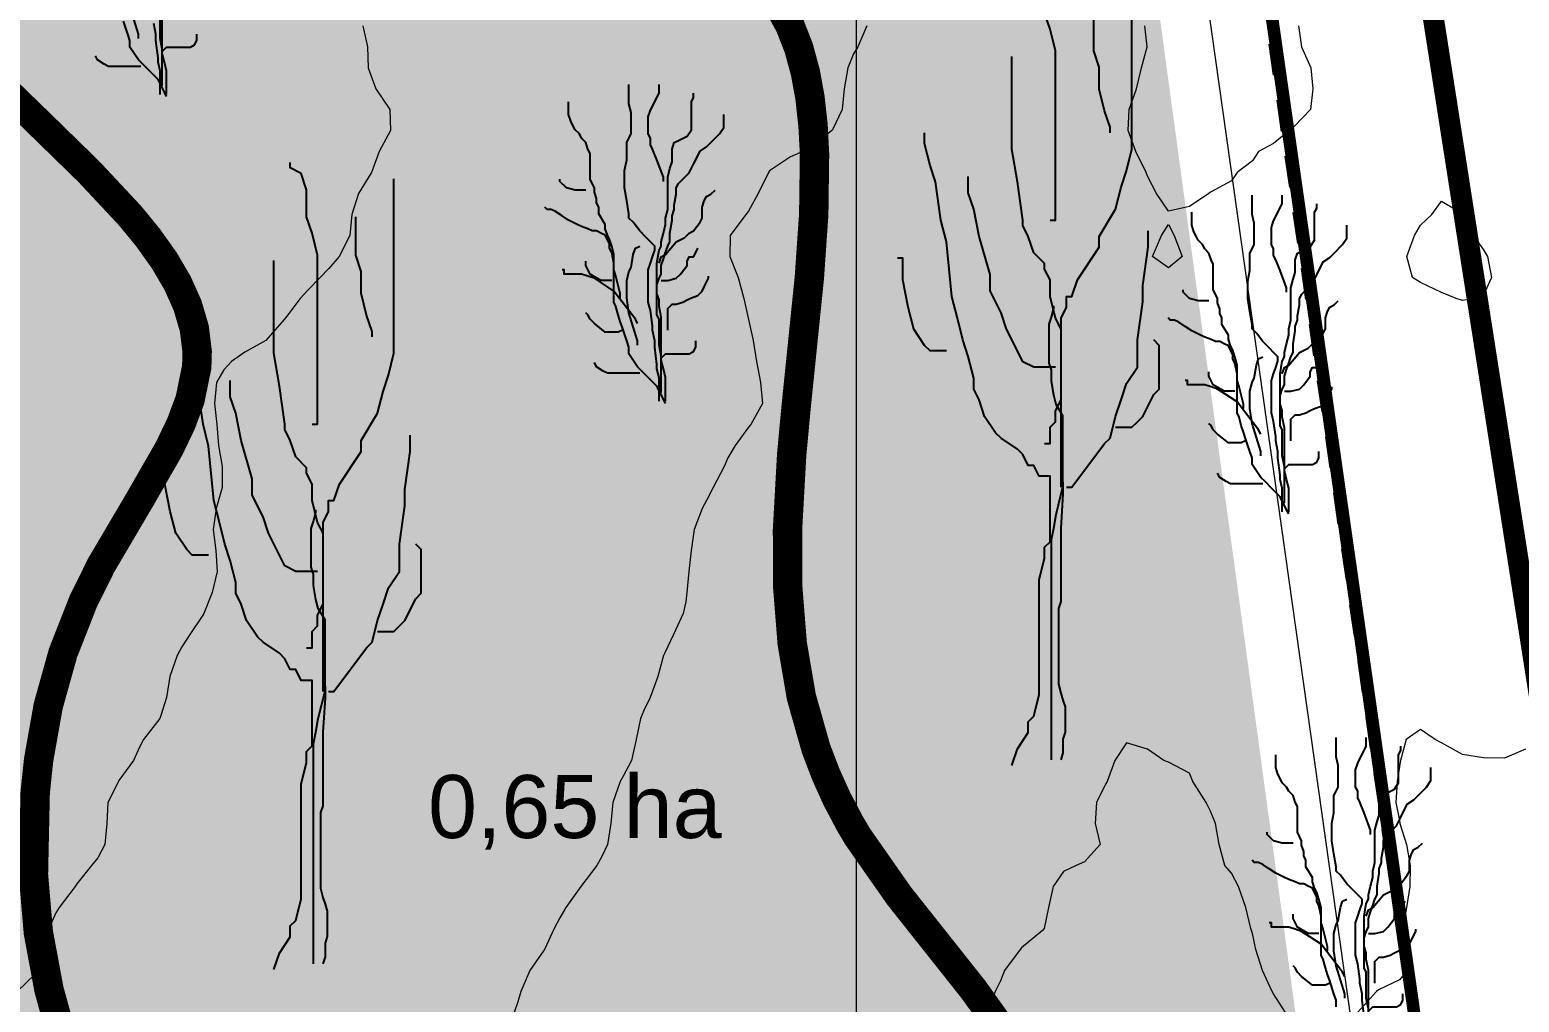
# Model space of a CAD drawing. Header units: centimetres. Extents: x 0 to 642158, y -847 to 649707.
# Drawn here: x 617047.13 to 617082.6, y 621289.99 to 621313.15 of the extents above; entities that cross this region are included whole.
import ezdxf

# ---------------------------------------------------------------- set-up
doc = ezdxf.new("R2010")
doc.units = ezdxf.units.CM
doc.header["$MEASUREMENT"] = 0
doc.linetypes.add('ACAD_ISO08W100', pattern=[36, 24, -3, 6, -3])
doc.linetypes.add('JIS_02_0.7', pattern=[1.35, 0.75, -0.6])
for name, color, linetype, lineweight in [('MEV_grille', 254, 'Continuous', 9), ('MEV_legende', 7, 'Continuous', 5), ('MEV_legende 500e', 7, 'Continuous', 9), ('MEV_schema paysager_V', 7, 'Continuous', 20), ('MEV_vegetal_V', 7, 'Continuous', 25), ('WAL_parcellaire agricole', 7, 'JIS_02_0.7', 25), ('WAL_topographie 0.5', 253, 'Continuous', 20)]:
    doc.layers.add(name, color=color, linetype=linetype, lineweight=lineweight)
doc.layers.add('MEV_vegetal_Ha', color=104, linetype='Continuous', lineweight=15, transparency=0.31)
doc.layers.add('MEV_vegetal_Hide', color=7, linetype='Continuous', lineweight=15, plot=False, transparency=0.76)
doc.styles.add('MEV 1', font='Helvetica.ttf')
picture_1 = doc.add_image_def('image2.png', size_in_pixel=(6614, 11023))

# ---------------------------------------------------------------- blocks, each defined once
blk = doc.blocks.new('legende vegetal')
at = {"layer": 'MEV_vegetal_V'}
for points in [[(617050.135, 621311.42), (617050.135, 621311.984), (617050.084, 621312.189), (617050.084, 621312.292), (617050.032, 621312.702), (617050.032, 621312.856), (617049.981, 621313.113)], [(617050.289, 621311.42), (617050.289, 621311.984), (617050.238, 621312.189), (617050.186, 621312.394), (617050.186, 621312.497), (617050.135, 621312.754), (617050.135, 621313.369)], [(617050.289, 621311.368), (617050.238, 621311.471), (617050.084, 621311.779), (617049.981, 621311.881), (617049.878, 621311.984), (617049.724, 621312.138), (617049.621, 621312.241), (617049.416, 621312.548), (617049.416, 621312.702), (617049.365, 621312.856), (617049.262, 621313.164)], [(617050.186, 621311.625), (617050.186, 621313.421)], [(617049.621, 621312.754), (617049.621, 621312.856), (617049.416, 621313.523), (617049.365, 621313.883), (617049.365, 621314.293), (617049.416, 621314.498), (617049.468, 621314.601), (617049.519, 621314.909), (617049.57, 621315.063), (617049.673, 621315.114)], [(617071.332, 621308.429), (617071.462, 621308.429), (617071.462, 621312.456), (617071.332, 621312.975), (617071.202, 621313.365), (617071.202, 621314.014), (617071.072, 621314.404), (617070.812, 621314.534), (617070.812, 621314.664)], [(617071.202, 621303.104), (617071.332, 621303.104), (617071.332, 621303.494), (617071.462, 621303.624), (617071.462, 621303.883), (617071.592, 621304.143), (617071.592, 621306.091), (617071.722, 621306.351), (617071.722, 621306.611), (617071.852, 621306.611), (617071.982, 621307.001), (617072.501, 621307.78), (617072.501, 621308.04), (617072.891, 621308.689), (617073.021, 621309.208), (617073.151, 621309.598), (617073.281, 621310.118), (617073.281, 621314.274)], [(617072.761, 621310.507), (617072.761, 621310.637), (617072.631, 621311.027), (617072.501, 621311.546), (617072.501, 621312.066), (617072.372, 621312.456), (617072.372, 621313.365)], [(617050.186, 621312.292), (617050.186, 621312.446), (617050.289, 621312.548), (617050.854, 621312.548), (617050.956, 621312.6), (617051.008, 621312.702), (617051.008, 621312.856)], [(617049.673, 621312.087), (617048.903, 621312.087), (617048.8, 621312.138), (617048.646, 621312.241), (617048.595, 621312.343)], [(617071.592, 621302.065), (617071.592, 621305.832), (617071.462, 621306.091), (617071.332, 621306.611), (617071.332, 621307.001), (617071.202, 621307.26), (617071.202, 621307.39), (617070.942, 621307.65), (617070.812, 621308.04), (617070.682, 621308.299), (617070.682, 621308.429), (617070.553, 621309.338), (617070.423, 621310.118), (617070.423, 621312.326)], [(617062.018, 621304.115), (617062.018, 621304.679), (617061.967, 621304.884), (617061.967, 621304.987), (617061.915, 621305.398), (617061.915, 621305.551), (617061.864, 621305.808), (617061.864, 621305.911), (617061.813, 621306.27), (617061.761, 621306.475), (617061.761, 621307.245), (617061.813, 621307.399), (617061.864, 621307.553), (617061.915, 621307.707), (617061.915, 621307.809), (617061.813, 621307.912), (617061.71, 621308.015), (617061.556, 621308.169), (617061.402, 621308.374), (617061.299, 621308.476), (617061.299, 621308.579), (617061.248, 621308.887), (617061.197, 621309.195), (617061.197, 621309.605), (617061.248, 621309.862), (617061.248, 621310.272), (617061.299, 621310.375), (617061.351, 621310.478), (617061.351, 621310.991), (617061.299, 621311.196), (617061.299, 621311.658)], [(617062.121, 621309.349), (617062.121, 621309.451), (617061.967, 621309.862), (617061.864, 621310.118), (617061.813, 621310.221), (617061.813, 621310.375), (617061.761, 621310.478), (617061.761, 621310.888), (617061.813, 621311.042), (617062.018, 621311.453), (617062.018, 621311.658)], [(617062.172, 621304.063), (617062.121, 621304.166), (617061.967, 621304.474), (617061.864, 621304.577), (617061.761, 621304.679), (617061.607, 621304.833), (617061.505, 621304.936), (617061.299, 621305.244), (617061.299, 621305.398), (617061.248, 621305.551), (617061.145, 621305.859), (617061.094, 621306.013), (617061.043, 621306.167), (617060.991, 621306.373), (617060.94, 621306.475), (617060.94, 621307.604), (617060.889, 621307.809), (617060.837, 621307.963), (617060.786, 621308.066), (617060.735, 621308.22), (617060.735, 621308.322), (617060.581, 621308.579), (617060.581, 621308.733), (617060.529, 621308.836), (617060.529, 621308.938), (617060.478, 621309.092), (617060.478, 621309.195), (617060.427, 621309.297), (617060.375, 621309.4), (617060.375, 621310.016), (617060.324, 621310.118), (617060.273, 621310.272), (617060.17, 621310.375), (617060.119, 621310.478), (617060.016, 621310.58), (617059.965, 621310.683), (617059.913, 621310.786), (617059.862, 621310.939), (617059.862, 621311.247)], [(617062.172, 621304.115), (617062.172, 621304.679), (617062.121, 621304.884), (617062.069, 621305.09), (617062.069, 621305.192), (617062.018, 621305.449), (617062.018, 621306.065), (617061.967, 621306.167), (617061.967, 621307.399), (617062.018, 621307.707), (617062.069, 621307.809), (617062.069, 621307.912), (617062.121, 621308.117), (617062.172, 621308.322), (617062.172, 621308.476), (617062.223, 621308.682), (617062.223, 621309.451), (617062.275, 621309.657), (617062.326, 621309.811), (617062.326, 621310.118), (617062.377, 621310.272), (617062.48, 621310.324), (617062.685, 621310.426), (617062.788, 621310.58), (617062.788, 621311.247), (617062.839, 621311.35), (617062.839, 621311.453)], [(617062.069, 621304.32), (617062.069, 621306.116), (617062.018, 621306.373), (617062.018, 621306.526), (617061.967, 621306.68), (617061.967, 621306.886), (617062.018, 621307.04), (617062.069, 621307.142), (617062.069, 621307.347), (617062.121, 621307.501), (617062.172, 621307.655), (617062.223, 621307.809), (617062.275, 621307.912), (617062.275, 621308.117), (617062.326, 621308.425), (617062.326, 621308.528), (617062.377, 621308.682), (617062.377, 621308.784), (617062.429, 621309.041), (617062.429, 621309.195), (617062.48, 621309.297), (617062.737, 621309.554), (617062.839, 621309.759), (617062.891, 621309.862), (617062.942, 621309.964), (617062.993, 621310.067), (617063.147, 621310.17), (617063.25, 621310.272), (617063.455, 621310.478), (617063.558, 621310.632), (617063.558, 621310.939)], [(617070.423, 621295.441), (617070.553, 621295.831), (617070.812, 621296.221), (617070.812, 621296.48), (617070.942, 621296.61), (617071.072, 621297.129), (617071.072, 621299.857), (617071.202, 621300.377), (617071.202, 621300.636), (617071.332, 621300.766), (617071.332, 621302.325), (617071.072, 621302.325), (617070.942, 621302.584), (617070.812, 621302.584), (617070.682, 621302.845), (617070.553, 621302.974), (617070.163, 621303.234), (617070.033, 621303.364), (617069.773, 621303.753), (617069.643, 621304.143), (617069.513, 621304.403), (617069.513, 621304.663), (617069.383, 621305.182), (617069.253, 621305.572), (617069.123, 621306.091), (617068.993, 621306.611), (617068.863, 621307.91), (617068.733, 621308.429), (617068.604, 621309.338), (617068.473, 621309.728), (617068.344, 621310.248), (617068.344, 621310.507)], [(617053.754, 621303.566), (617053.884, 621303.566), (617053.884, 621307.592), (617053.754, 621308.112), (617053.624, 621308.502), (617053.624, 621309.151), (617053.494, 621309.54), (617053.234, 621309.67), (617053.234, 621309.801)], [(617053.624, 621298.241), (617053.754, 621298.241), (617053.754, 621298.63), (617053.884, 621298.76), (617053.884, 621299.02), (617054.014, 621299.28), (617054.014, 621301.228), (617054.144, 621301.488), (617054.144, 621301.748), (617054.274, 621301.748), (617054.404, 621302.137), (617054.923, 621302.916), (617054.923, 621303.177), (617055.313, 621303.826), (617055.443, 621304.345), (617055.573, 621304.735), (617055.703, 621305.254), (617055.703, 621309.411)], [(617060.273, 621309.143), (617060.016, 621309.143), (617059.811, 621309.195), (617059.657, 621309.349), (617059.657, 621309.4)], [(617071.462, 621304.922), (617070.942, 621304.922), (617070.682, 621305.052), (617070.553, 621305.312), (617070.292, 621305.832), (617070.163, 621306.221), (617069.903, 621306.741), (617069.903, 621307.131), (617069.643, 621308.04), (617069.513, 621308.689), (617069.383, 621309.079), (617069.383, 621309.468)], [(617062.018, 621307.399), (617062.069, 621307.553), (617062.172, 621307.604), (617062.429, 621307.912), (617062.634, 621308.015), (617062.737, 621308.117), (617062.839, 621308.169), (617062.993, 621308.374), (617063.045, 621308.476), (617063.045, 621308.733), (617063.096, 621308.887), (617063.147, 621308.99), (617063.25, 621309.041), (617063.353, 621309.143)], [(617076.861, 621301.479), (617076.861, 621302.044), (617076.81, 621302.249), (617076.81, 621302.352), (617076.759, 621302.762), (617076.759, 621302.916), (617076.708, 621303.173), (617076.708, 621303.275), (617076.656, 621303.634), (617076.605, 621303.84), (617076.605, 621304.609), (617076.656, 621304.763), (617076.708, 621304.917), (617076.759, 621305.071), (617076.759, 621305.174), (617076.656, 621305.276), (617076.554, 621305.379), (617076.4, 621305.533), (617076.246, 621305.738), (617076.143, 621305.841), (617076.143, 621305.943), (617076.092, 621306.251), (617076.04, 621306.559), (617076.04, 621306.97), (617076.092, 621307.226), (617076.092, 621307.637), (617076.143, 621307.739), (617076.194, 621307.842), (617076.194, 621308.355), (617076.143, 621308.56), (617076.143, 621309.022)], [(617076.964, 621306.713), (617076.964, 621306.816), (617076.81, 621307.226), (617076.708, 621307.483), (617076.656, 621307.586), (617076.656, 621307.739), (617076.605, 621307.842), (617076.605, 621308.253), (617076.656, 621308.407), (617076.861, 621308.817), (617076.861, 621309.022)], [(617061.094, 621306.578), (617061.094, 621306.68), (617060.991, 621307.091), (617060.94, 621307.245), (617060.94, 621307.399), (617060.889, 621307.655), (617060.837, 621307.758), (617060.837, 621307.861), (617060.786, 621307.963), (617060.735, 621308.066), (617060.632, 621308.117), (617060.529, 621308.169), (617060.427, 621308.169), (617060.324, 621308.22), (617060.17, 621308.271), (617060.067, 621308.322), (617059.862, 621308.425), (617059.708, 621308.528), (617059.554, 621308.63), (617059.451, 621308.682), (617059.349, 621308.682), (617059.297, 621308.733)], [(617077.016, 621301.479), (617077.016, 621302.044), (617076.964, 621302.249), (617076.913, 621302.454), (617076.913, 621302.557), (617076.861, 621302.813), (617076.861, 621303.429), (617076.81, 621303.532), (617076.81, 621304.763), (617076.861, 621305.071), (617076.913, 621305.174), (617076.913, 621305.276), (617076.964, 621305.482), (617077.016, 621305.687), (617077.016, 621305.841), (617077.067, 621306.046), (617077.067, 621306.816), (617077.118, 621307.021), (617077.17, 621307.175), (617077.17, 621307.483), (617077.221, 621307.637), (617077.324, 621307.688), (617077.529, 621307.791), (617077.632, 621307.945), (617077.632, 621308.612), (617077.683, 621308.714), (617077.683, 621308.817)], [(617055.183, 621305.644), (617055.183, 621305.774), (617055.053, 621306.164), (617054.923, 621306.683), (617054.923, 621307.203), (617054.794, 621307.592), (617054.794, 621308.502)], [(617077.016, 621301.428), (617076.964, 621301.53), (617076.81, 621301.838), (617076.708, 621301.941), (617076.605, 621302.044), (617076.451, 621302.198), (617076.348, 621302.3), (617076.143, 621302.608), (617076.143, 621302.762), (617076.092, 621302.916), (617075.989, 621303.224), (617075.937, 621303.378), (617075.886, 621303.532), (617075.835, 621303.737), (617075.784, 621303.84), (617075.784, 621304.969), (617075.732, 621305.174), (617075.681, 621305.328), (617075.63, 621305.43), (617075.578, 621305.584), (617075.578, 621305.687), (617075.424, 621305.943), (617075.424, 621306.097), (617075.373, 621306.2), (617075.373, 621306.303), (617075.322, 621306.457), (617075.322, 621306.559), (617075.27, 621306.662), (617075.219, 621306.764), (617075.219, 621307.38), (617075.168, 621307.483), (617075.116, 621307.637), (617075.014, 621307.739), (617074.962, 621307.842), (617074.86, 621307.945), (617074.808, 621308.047), (617074.757, 621308.15), (617074.706, 621308.304), (617074.706, 621308.612)], [(617076.913, 621301.684), (617076.913, 621303.48), (617076.861, 621303.737), (617076.861, 621303.891), (617076.81, 621304.045), (617076.81, 621304.25), (617076.861, 621304.404), (617076.913, 621304.507), (617076.913, 621304.712), (617076.964, 621304.866), (617077.016, 621305.02), (617077.067, 621305.174), (617077.118, 621305.276), (617077.118, 621305.482), (617077.17, 621305.79), (617077.17, 621305.892), (617077.221, 621306.046), (617077.221, 621306.149), (617077.272, 621306.405), (617077.272, 621306.559), (617077.324, 621306.662), (617077.58, 621306.918), (617077.683, 621307.124), (617077.734, 621307.226), (617077.785, 621307.329), (617077.837, 621307.432), (617077.991, 621307.534), (617078.094, 621307.637), (617078.299, 621307.842), (617078.402, 621307.996), (617078.402, 621308.304)], [(617071.722, 621302.065), (617071.852, 621302.065), (617072.631, 621303.104), (617072.761, 621303.234), (617072.891, 621303.753), (617073.021, 621304.143), (617073.151, 621304.533), (617073.411, 621304.922), (617073.411, 621305.572), (617073.541, 621306.481), (617073.541, 621306.871), (617073.671, 621307.78), (617073.671, 621308.17)], [(617061.505, 621305.449), (617061.505, 621305.551), (617061.299, 621306.219), (617061.248, 621306.578), (617061.248, 621306.988), (617061.299, 621307.194), (617061.351, 621307.296), (617061.402, 621307.604), (617061.453, 621307.758), (617061.556, 621307.809)], [(617062.069, 621306.988), (617062.223, 621306.988), (617062.429, 621307.04), (617062.531, 621307.142), (617062.685, 621307.347), (617062.685, 621307.45), (617062.737, 621307.553), (617062.839, 621307.553), (617062.891, 621307.655), (617062.942, 621307.758)], [(617054.014, 621297.202), (617054.014, 621300.968), (617053.884, 621301.228), (617053.754, 621301.748), (617053.754, 621302.137), (617053.624, 621302.397), (617053.624, 621302.527), (617053.364, 621302.787), (617053.234, 621303.177), (617053.104, 621303.436), (617053.104, 621303.566), (617052.975, 621304.475), (617052.844, 621305.254), (617052.844, 621307.463)], [(617061.505, 621305.962), (617061.453, 621306.065), (617060.94, 621306.732), (617060.786, 621306.834), (617060.478, 621307.04), (617060.324, 621307.091), (617060.17, 621307.142), (617059.759, 621307.142), (617059.759, 621307.245), (617059.708, 621307.245)], [(617060.889, 621306.988), (617060.632, 621306.988), (617060.375, 621307.142), (617060.273, 621307.347), (617060.273, 621307.45)], [(617068.863, 621305.312), (617068.473, 621305.312), (617068.344, 621305.442), (617068.084, 621305.832), (617067.954, 621306.351), (617067.824, 621307.001), (617067.824, 621307.52), (617067.694, 621307.52)], [(617062.223, 621305.808), (617062.223, 621306.321), (617062.326, 621306.424), (617062.429, 621306.424), (617062.583, 621306.475), (617062.685, 621306.526), (617062.788, 621306.578), (617062.942, 621306.629), (617063.045, 621306.732), (617063.096, 621306.834), (617063.199, 621307.04), (617063.199, 621307.091)], [(617075.116, 621306.508), (617074.86, 621306.508), (617074.654, 621306.559), (617074.5, 621306.713), (617074.5, 621306.764)], [(617076.861, 621304.763), (617076.913, 621304.917), (617077.016, 621304.969), (617077.272, 621305.276), (617077.478, 621305.379), (617077.58, 621305.482), (617077.683, 621305.533), (617077.837, 621305.738), (617077.888, 621305.841), (617077.888, 621306.097), (617077.94, 621306.251), (617077.991, 621306.354), (617078.094, 621306.405), (617078.196, 621306.508)], [(617061.145, 621305.808), (617061.043, 621305.757), (617060.735, 621305.757), (617060.478, 621305.962), (617060.375, 621306.065), (617060.324, 621306.167), (617060.273, 621306.219)], [(617071.366, 621295.576), (617071.366, 621300.818), (617071.42, 621301.091), (617071.475, 621301.418), (617071.639, 621302.074), (617071.639, 621303.766), (617071.475, 621304.039), (617071.42, 621304.257), (617071.366, 621304.585), (617071.366, 621304.858), (617071.311, 621305.022), (617071.311, 621305.95), (617071.366, 621306.114), (617071.42, 621306.332), (617071.42, 621306.387)], [(617075.937, 621303.942), (617075.937, 621304.045), (617075.835, 621304.455), (617075.784, 621304.609), (617075.784, 621304.763), (617075.732, 621305.02), (617075.681, 621305.122), (617075.681, 621305.225), (617075.63, 621305.328), (617075.578, 621305.43), (617075.476, 621305.482), (617075.373, 621305.533), (617075.27, 621305.533), (617075.168, 621305.584), (617075.014, 621305.636), (617074.911, 621305.687), (617074.706, 621305.79), (617074.552, 621305.892), (617074.398, 621305.995), (617074.295, 621306.046), (617074.192, 621306.046), (617074.141, 621306.097)], [(617052.844, 621290.578), (617052.975, 621290.967), (617053.234, 621291.357), (617053.234, 621291.617), (617053.364, 621291.747), (617053.494, 621292.266), (617053.494, 621294.994), (617053.624, 621295.513), (617053.624, 621295.773), (617053.754, 621295.903), (617053.754, 621297.462), (617053.494, 621297.462), (617053.364, 621297.721), (617053.234, 621297.721), (617053.104, 621297.981), (617052.975, 621298.111), (617052.585, 621298.371), (617052.455, 621298.501), (617052.195, 621298.89), (617052.065, 621299.28), (617051.935, 621299.54), (617051.935, 621299.799), (617051.805, 621300.319), (617051.675, 621300.709), (617051.545, 621301.228), (617051.415, 621301.748), (617051.285, 621303.046), (617051.155, 621303.566), (617051.025, 621304.475), (617050.895, 621304.865), (617050.766, 621305.384), (617050.766, 621305.644)], [(617062.069, 621304.987), (617062.069, 621305.141), (617062.172, 621305.244), (617062.737, 621305.244), (617062.839, 621305.295), (617062.891, 621305.398), (617062.891, 621305.551)], [(617072.891, 621303.494), (617073.281, 621303.494), (617073.411, 621303.624), (617073.541, 621303.753), (617073.801, 621304.273), (617073.93, 621304.403), (617073.93, 621305.442), (617073.801, 621305.572)], [(617076.348, 621302.813), (617076.348, 621302.916), (617076.143, 621303.583), (617076.092, 621303.942), (617076.092, 621304.353), (617076.143, 621304.558), (617076.194, 621304.661), (617076.246, 621304.969), (617076.297, 621305.122), (617076.4, 621305.174)], [(617076.913, 621304.353), (617077.067, 621304.353), (617077.272, 621304.404), (617077.375, 621304.507), (617077.529, 621304.712), (617077.529, 621304.815), (617077.58, 621304.917), (617077.683, 621304.917), (617077.734, 621305.02), (617077.785, 621305.122)], [(617061.556, 621304.782), (617060.786, 621304.782), (617060.683, 621304.833), (617060.529, 621304.936), (617060.478, 621305.038)], [(617075.732, 621304.353), (617075.476, 621304.353), (617075.219, 621304.507), (617075.116, 621304.712), (617075.116, 621304.815)], [(617053.884, 621300.059), (617053.364, 621300.059), (617053.104, 621300.189), (617052.975, 621300.449), (617052.714, 621300.968), (617052.585, 621301.358), (617052.325, 621301.878), (617052.325, 621302.267), (617052.065, 621303.177), (617051.935, 621303.826), (617051.805, 621304.215), (617051.805, 621304.605)], [(617076.348, 621303.326), (617076.297, 621303.429), (617075.784, 621304.096), (617075.63, 621304.199), (617075.322, 621304.404), (617075.168, 621304.455), (617075.014, 621304.507), (617074.603, 621304.507), (617074.603, 621304.609), (617074.552, 621304.609)], [(617077.067, 621303.173), (617077.067, 621303.686), (617077.17, 621303.788), (617077.272, 621303.788), (617077.426, 621303.84), (617077.529, 621303.891), (617077.632, 621303.942), (617077.785, 621303.994), (617077.888, 621304.096), (617077.94, 621304.199), (617078.042, 621304.404), (617078.042, 621304.455)], [(617054.144, 621297.202), (617054.274, 621297.202), (617055.053, 621298.241), (617055.183, 621298.371), (617055.313, 621298.89), (617055.443, 621299.28), (617055.573, 621299.67), (617055.833, 621300.059), (617055.833, 621300.709), (617055.963, 621301.618), (617055.963, 621302.008), (617056.093, 621302.916), (617056.093, 621303.306)], [(617075.989, 621303.173), (617075.886, 621303.121), (617075.578, 621303.121), (617075.322, 621303.326), (617075.219, 621303.429), (617075.168, 621303.532), (617075.116, 621303.583)], [(617051.285, 621300.449), (617050.895, 621300.449), (617050.766, 621300.579), (617050.505, 621300.968), (617050.376, 621301.488), (617050.246, 621302.137), (617050.246, 621302.657), (617050.116, 621302.657)], [(617076.913, 621302.352), (617076.913, 621302.505), (617077.016, 621302.608), (617077.58, 621302.608), (617077.683, 621302.659), (617077.734, 621302.762), (617077.734, 621302.916)], [(617076.4, 621302.146), (617075.63, 621302.146), (617075.527, 621302.198), (617075.373, 621302.3), (617075.322, 621302.403)], [(617071.639, 621302.183), (617071.639, 621301.909), (617071.585, 621301.091), (617071.585, 621299.344), (617071.53, 621299.18), (617071.53, 621297.378), (617071.585, 621297.16), (617071.639, 621296.996), (617071.693, 621296.832), (617071.693, 621296.232), (617071.639, 621296.068), (617071.639, 621295.74), (617071.585, 621295.576)], [(617053.788, 621290.713), (617053.788, 621295.954), (617053.842, 621296.228), (617053.897, 621296.555), (617054.061, 621297.21), (617054.061, 621298.903), (617053.897, 621299.176), (617053.842, 621299.394), (617053.788, 621299.722), (617053.788, 621299.995), (617053.733, 621300.158), (617053.733, 621301.086), (617053.788, 621301.251), (617053.842, 621301.469), (617053.842, 621301.523)], [(617055.313, 621298.63), (617055.703, 621298.63), (617055.833, 621298.76), (617055.963, 621298.89), (617056.223, 621299.41), (617056.352, 621299.54), (617056.352, 621300.579), (617056.223, 621300.709)], [(617054.061, 621297.319), (617054.061, 621297.046), (617054.006, 621296.228), (617054.006, 621294.48), (617053.952, 621294.317), (617053.952, 621292.515), (617054.006, 621292.296), (617054.061, 621292.133), (617054.115, 621291.969), (617054.115, 621291.368), (617054.061, 621291.205), (617054.061, 621290.877), (617054.006, 621290.713)], [(617078.812, 621289.435), (617078.761, 621289.845), (617078.761, 621289.999), (617078.709, 621290.256), (617078.709, 621290.358), (617078.658, 621290.718), (617078.607, 621290.923), (617078.607, 621291.693), (617078.658, 621291.847), (617078.709, 621292), (617078.761, 621292.154), (617078.761, 621292.257), (617078.658, 621292.36), (617078.555, 621292.462), (617078.401, 621292.616), (617078.247, 621292.822), (617078.145, 621292.924), (617078.145, 621293.027), (617078.093, 621293.335), (617078.042, 621293.643), (617078.042, 621294.053), (617078.093, 621294.31), (617078.093, 621294.72), (617078.145, 621294.823), (617078.196, 621294.925), (617078.196, 621295.439), (617078.145, 621295.644), (617078.145, 621296.106)], [(617078.966, 621293.796), (617078.966, 621293.899), (617078.812, 621294.31), (617078.709, 621294.566), (617078.658, 621294.669), (617078.658, 621294.823), (617078.607, 621294.925), (617078.607, 621295.336), (617078.658, 621295.49), (617078.863, 621295.9), (617078.863, 621296.106)], [(617078.915, 621289.64), (617078.863, 621289.897), (617078.863, 621290.512), (617078.812, 621290.615), (617078.812, 621291.847), (617078.863, 621292.154), (617078.915, 621292.257), (617078.915, 621292.36), (617078.966, 621292.565), (617079.017, 621292.77), (617079.017, 621292.924), (617079.069, 621293.129), (617079.069, 621293.899), (617079.12, 621294.104), (617079.171, 621294.258), (617079.171, 621294.566), (617079.223, 621294.72), (617079.325, 621294.771), (617079.531, 621294.874), (617079.633, 621295.028), (617079.633, 621295.695), (617079.685, 621295.798), (617079.685, 621295.9)], [(617078.145, 621289.691), (617078.145, 621289.845), (617078.093, 621289.999), (617077.991, 621290.307), (617077.939, 621290.461), (617077.888, 621290.615), (617077.837, 621290.82), (617077.785, 621290.923), (617077.785, 621292.052), (617077.734, 621292.257), (617077.683, 621292.411), (617077.631, 621292.514), (617077.58, 621292.668), (617077.58, 621292.77), (617077.426, 621293.027), (617077.426, 621293.181), (617077.375, 621293.283), (617077.375, 621293.386), (617077.323, 621293.54), (617077.323, 621293.643), (617077.272, 621293.745), (617077.221, 621293.848), (617077.221, 621294.464), (617077.169, 621294.566), (617077.118, 621294.72), (617077.016, 621294.823), (617076.964, 621294.925), (617076.861, 621295.028), (617076.81, 621295.131), (617076.759, 621295.233), (617076.707, 621295.387), (617076.707, 621295.695)], [(617078.915, 621288.768), (617078.915, 621290.564), (617078.863, 621290.82), (617078.863, 621290.974), (617078.812, 621291.128), (617078.812, 621291.333), (617078.863, 621291.487), (617078.915, 621291.59), (617078.915, 621291.795), (617078.966, 621291.949), (617079.017, 621292.103), (617079.069, 621292.257), (617079.12, 621292.36), (617079.12, 621292.565), (617079.171, 621292.873), (617079.171, 621292.975), (617079.223, 621293.129), (617079.223, 621293.232), (617079.274, 621293.489), (617079.274, 621293.643), (617079.325, 621293.745), (617079.582, 621294.002), (617079.685, 621294.207), (617079.736, 621294.31), (617079.787, 621294.412), (617079.839, 621294.515), (617079.993, 621294.617), (617080.095, 621294.72), (617080.301, 621294.925), (617080.403, 621295.079), (617080.403, 621295.387)], [(617077.118, 621293.591), (617076.861, 621293.591), (617076.656, 621293.643), (617076.502, 621293.796), (617076.502, 621293.848)], [(617078.863, 621291.847), (617078.915, 621292), (617079.017, 621292.052), (617079.274, 621292.36), (617079.479, 621292.462), (617079.582, 621292.565), (617079.685, 621292.616), (617079.839, 621292.822), (617079.89, 621292.924), (617079.89, 621293.181), (617079.941, 621293.335), (617079.993, 621293.437), (617080.095, 621293.489), (617080.198, 621293.591)], [(617077.939, 621291.026), (617077.939, 621291.128), (617077.837, 621291.539), (617077.785, 621291.693), (617077.785, 621291.847), (617077.734, 621292.103), (617077.683, 621292.206), (617077.683, 621292.308), (617077.631, 621292.411), (617077.58, 621292.514), (617077.477, 621292.565), (617077.375, 621292.616), (617077.272, 621292.616), (617077.169, 621292.668), (617077.016, 621292.719), (617076.913, 621292.77), (617076.707, 621292.873), (617076.553, 621292.975), (617076.399, 621293.078), (617076.297, 621293.129), (617076.194, 621293.129), (617076.143, 621293.181)], [(617078.35, 621289.897), (617078.35, 621289.999), (617078.145, 621290.666), (617078.093, 621291.026), (617078.093, 621291.436), (617078.145, 621291.641), (617078.196, 621291.744), (617078.247, 621292.052), (617078.299, 621292.206), (617078.401, 621292.257)], [(617078.915, 621291.436), (617079.069, 621291.436), (617079.274, 621291.487), (617079.377, 621291.59), (617079.531, 621291.795), (617079.531, 621291.898), (617079.582, 621292), (617079.685, 621292), (617079.736, 621292.103), (617079.787, 621292.206)], [(617078.35, 621290.41), (617078.299, 621290.512), (617077.785, 621291.179), (617077.631, 621291.282), (617077.323, 621291.487), (617077.169, 621291.539), (617077.016, 621291.59), (617076.605, 621291.59), (617076.605, 621291.693), (617076.553, 621291.693)], [(617077.734, 621291.436), (617077.477, 621291.436), (617077.221, 621291.59), (617077.118, 621291.795), (617077.118, 621291.898)], [(617079.069, 621290.256), (617079.069, 621290.769), (617079.171, 621290.872), (617079.274, 621290.872), (617079.428, 621290.923), (617079.531, 621290.974), (617079.633, 621291.026), (617079.787, 621291.077), (617079.89, 621291.179), (617079.941, 621291.282), (617080.044, 621291.487), (617080.044, 621291.539)], [(617077.991, 621290.256), (617077.888, 621290.204), (617077.58, 621290.204), (617077.323, 621290.41), (617077.221, 621290.512), (617077.169, 621290.615), (617077.118, 621290.666)], [(617078.915, 621289.435), (617078.915, 621289.589), (617079.017, 621289.691), (617079.582, 621289.691), (617079.685, 621289.743), (617079.736, 621289.845), (617079.736, 621289.999)]]:
    blk.add_lwpolyline(points, dxfattribs=at)
blk = doc.blocks.new('*U112')
at = {"layer": 'MEV_grille', "transparency": 33554687}
blk.add_lwpolyline([(0, 1825.476), (0, -1825.476)], dxfattribs=at)
blk = doc.blocks.new('*U113')
at = {"layer": 'MEV_grille', "color": 0, "linetype": 'ByBlock', "lineweight": -2, "transparency": 16777216}
blk.add_blockref('*U112', (1700, 0), dxfattribs=at)

msp = doc.modelspace()

# ---------------------------------------------------------------- hatches: boundary and pattern name
at = {"layer": 'MEV_vegetal_Ha'}
h = msp.add_hatch(color=256, dxfattribs=at)
h.dxf.hatch_style = 1
h.paths.add_polyline_path([(617050.979, 621226.816), (617084.471, 621236.937), (617064.668, 621382.23), (617023.574, 621370.684)])

# ---------------------------------------------------------------- linework, layer by layer
at = {"layer": 'MEV_legende 500e', "color": 100, "linetype": 'ACAD_ISO08W100', "ltscale": 0.2, "const_width": 0.3}
msp.add_lwpolyline([(617050.184, 621223.774), (617087.812, 621235.73), (617066.591, 621384.341), (617020.869, 621371.556)], close=True, dxfattribs=at)
at = {"layer": 'MEV_schema paysager_V', "color": 60, "const_width": 0.5}
msp.add_lwpolyline([(617108.822, 621103.031), (617109.811, 621117.869), (617110.075, 621125.387), (617109.255, 621136.748), (617107.17, 621155.599), (617105.176, 621171.458), (617103.362, 621186.14), (617101.579, 621194.056), (617099.483, 621205.218), (617096.884, 621218.628), (617084.5, 621288.232), (617075.813, 621343.77), (617069.415, 621389.248)], dxfattribs=at)
at = {"layer": 'MEV_schema paysager_V', "color": 51, "const_width": 0.7}
for points in [[(617064.968, 621313.74), (617065.232, 621313.256), (617065.441, 621312.723), (617065.599, 621312.146), (617065.711, 621311.53), (617065.783, 621310.878), (617065.819, 621310.196), (617065.8, 621308.758), (617065.696, 621307.252), (617065.381, 621304.176), (617065.274, 621303.027), (617065.175, 621301.241), (617065.182, 621299.864), (617065.287, 621298.54), (617065.505, 621297.264), (617065.855, 621296.029), (617066.085, 621295.427), (617066.353, 621294.832), (617066.664, 621294.245), (617066.849, 621293.933), (617067.834, 621292.525), (617068.725, 621291.402), (617069.607, 621290.29), (617070.396, 621289.183)], [(617047.768, 621289.628), (617047.586, 621290.288), (617047.332, 621291.649), (617047.214, 621293.036), (617047.256, 621294.983), (617047.337, 621295.758), (617047.567, 621297.053), (617047.919, 621298.311), (617048.404, 621299.546), (617048.83, 621300.404), (617049.758, 621301.979), (617050.445, 621303.176), (617050.728, 621303.765), (617050.945, 621304.347), (617051.104, 621305.126), (617051.114, 621305.485), (617051.046, 621306.041), (617050.885, 621306.588), (617050.643, 621307.128), (617050.328, 621307.663), (617049.951, 621308.193), (617049.521, 621308.719), (617048.543, 621309.765), (617047.473, 621310.81), (617046.39, 621311.862)]]:
    msp.add_lwpolyline(points, dxfattribs=at)
at = {"layer": 'MEV_vegetal_Hide'}
msp.add_lwpolyline([(617065.569, 621381.901), (617089.092, 621215.154)], dxfattribs=at)
at = {"layer": 'WAL_parcellaire agricole'}
msp.add_lwpolyline([(616895.475, 621229.376), (616956.531, 621348.168), (616997.029, 621362.172), (617014.885, 621368.246), (617066.24, 621384.966), (617081.824, 621276.897)], dxfattribs=at)
at = {"layer": 'WAL_topographie 0.5'}
for points in [[(617055.06, 621313.25), (617055.173, 621312.75), (617055.189, 621312.25), (617055.25, 621312.068), (617055.367, 621311.75), (617055.7, 621311.25), (617055.719, 621310.75), (617055.45, 621310.25), (617055.265, 621309.75), (617055.25, 621309.728), (617054.953, 621309.25), (617054.795, 621308.75), (617054.75, 621308.25), (617054.75, 621308.25), (617054.494, 621307.75), (617054.25, 621307.466), (617054.045, 621307.25), (617053.75, 621306.955), (617053.564, 621306.75), (617053.25, 621306.328), (617053.19, 621306.25), (617052.75, 621305.75), (617052.75, 621305.75), (617052.25, 621305.473), (617051.932, 621305.25), (617051.75, 621305.056), (617051.571, 621304.75), (617051.529, 621304.25), (617051.58, 621303.75), (617051.625, 621303.25), (617051.706, 621302.75), (617051.707, 621302.25), (617051.564, 621301.75), (617051.494, 621301.25), (617051.556, 621300.75), (617051.589, 621300.25), (617051.468, 621299.75), (617051.271, 621299.25), (617051.25, 621299.208), (617050.936, 621298.75), (617050.75, 621298.454), (617050.635, 621298.25), (617050.463, 621297.75), (617050.383, 621297.25), (617050.25, 621296.821), (617050.226, 621296.75), (617049.833, 621296.25), (617049.75, 621296.083), (617049.599, 621295.75), (617049.25, 621295.271), (617049.237, 621295.25), (617048.988, 621294.75), (617048.964, 621294.25), (617048.917, 621293.75), (617048.75, 621293.43), (617048.6, 621293.25), (617048.25, 621292.813), (617048.209, 621292.75), (617047.824, 621292.25), (617047.75, 621292.118), (617047.583, 621291.75), (617047.487, 621291.25), (617047.314, 621290.75), (617047.25, 621290.654), (617046.83, 621290.25)], [(617067.068, 621313.25), (617066.848, 621312.75), (617066.75, 621312.576), (617066.611, 621312.25), (617066.526, 621311.75), (617066.475, 621311.25), (617066.25, 621310.768), (617066.23, 621310.75), (617065.75, 621310.363), (617065.544, 621310.25), (617065.25, 621310.128), (617064.75, 621309.793), (617064.719, 621309.75), (617064.473, 621309.25), (617064.25, 621308.83), (617064.185, 621308.75), (617063.808, 621308.25), (617063.8, 621307.75), (617064, 621307.25), (617064.137, 621306.75), (617064.25, 621306.25), (617064.25, 621306.25), (617064.36, 621305.75), (617064.438, 621305.25), (617064.534, 621304.75), (617064.583, 621304.25), (617064.3, 621303.75), (617064.25, 621303.685), (617063.927, 621303.25), (617063.75, 621302.96), (617063.663, 621302.75), (617063.404, 621302.25), (617063.25, 621301.954), (617063.144, 621301.75), (617062.955, 621301.25), (617062.879, 621300.75), (617062.823, 621300.25), (617062.777, 621299.75), (617062.75, 621299.528), (617062.69, 621299.25), (617062.462, 621298.75), (617062.25, 621298.313), (617062.221, 621298.25), (617062.088, 621297.75), (617061.901, 621297.25), (617061.75, 621296.937), (617061.673, 621296.75), (617061.573, 621296.25), (617061.457, 621295.75), (617061.25, 621295.364), (617061.186, 621295.25), (617061.011, 621294.75), (617060.971, 621294.25), (617060.884, 621293.75), (617060.75, 621293.461), (617060.636, 621293.25), (617060.25, 621292.75), (617060.25, 621292.75), (617059.895, 621292.25), (617059.75, 621292), (617059.619, 621291.75), (617059.385, 621291.25), (617059.25, 621291.058), (617059.04, 621290.75), (617058.821, 621290.25), (617058.75, 621290), (617058.664, 621289.75)], [(617077.35, 621313.25), (617077.417, 621312.75), (617077.641, 621312.25), (617077.691, 621311.75), (617077.636, 621311.25), (617077.25, 621310.856), (617077.13, 621310.75), (617076.75, 621310.448), (617076.397, 621310.25), (617076.25, 621310.033), (617075.889, 621309.75), (617075.75, 621309.558), (617075.25, 621309.288), (617075.214, 621309.25), (617074.75, 621308.945), (617074.25, 621308.833), (617073.965, 621309.25), (617073.75, 621309.665), (617073.721, 621309.75), (617073.471, 621310.25), (617073.287, 621310.75), (617073.317, 621311.25), (617073.484, 621311.75), (617073.603, 621312.25), (617073.742, 621312.75), (617073.683, 621313.25)], [(617081.566, 621306.75), (617081.25, 621306.706), (617081.105, 621306.75), (617080.75, 621306.892), (617080.25, 621307.132), (617080.064, 621307.25), (617079.927, 621307.75), (617080.111, 621308.25), (617080.25, 621308.496), (617080.519, 621308.75), (617080.75, 621309.073), (617081.25, 621308.774), (617081.266, 621308.75), (617081.503, 621308.25), (617081.75, 621307.91), (617081.845, 621307.75), (617081.943, 621307.25), (617081.75, 621306.834), (617081.566, 621306.75)], [(617074.573, 621307.75), (617074.25, 621307.483), (617073.872, 621307.75), (617074.083, 621308.25), (617074.25, 621308.513), (617074.382, 621308.25), (617074.573, 621307.75)], [(617082.75, 621296.019), (617082.25, 621295.804), (617081.75, 621295.811), (617081.25, 621295.889), (617080.75, 621296.167), (617080.6, 621296.25), (617080.25, 621296.489), (617079.911, 621296.25), (617079.776, 621295.75), (617079.75, 621295.607), (617079.696, 621295.25), (617079.664, 621294.75), (617079.75, 621294.322), (617079.762, 621294.25), (617079.922, 621293.75), (617080.006, 621293.25), (617079.997, 621292.75), (617079.921, 621292.25), (617079.831, 621291.75), (617079.922, 621291.25), (617079.936, 621290.75), (617079.75, 621290.526), (617079.25, 621290.291), (617079.208, 621290.25), (617078.75, 621289.75)], [(617077.036, 621289.75), (617076.75, 621290.194), (617076.718, 621290.25), (617076.487, 621290.75), (617076.334, 621291.25), (617076.25, 621291.632), (617076.212, 621291.75), (617076.092, 621292.25), (617075.921, 621292.75), (617075.75, 621293.068), (617075.593, 621293.25), (617075.458, 621293.75), (617075.371, 621294.25), (617075.25, 621294.543), (617075.145, 621294.75), (617074.827, 621295.25), (617074.75, 621295.45), (617074.25, 621295.713), (617074.139, 621295.75), (617073.75, 621296.019), (617073.25, 621296.171), (617072.974, 621295.75), (617072.788, 621295.25), (617072.75, 621295.185), (617072.537, 621294.75), (617072.506, 621294.25), (617072.622, 621293.75), (617072.25, 621293.336), (617072.05, 621293.25), (617071.75, 621293.105), (617071.506, 621292.75), (617071.388, 621292.25), (617071.29, 621291.75), (617071.25, 621291.7), (617070.75, 621291.287), (617070.713, 621291.25), (617070.341, 621290.75), (617070.25, 621290.5), (617070.119, 621290.25), (617069.94, 621289.75)]]:
    msp.add_lwpolyline(points, dxfattribs=at)

# ---------------------------------------------------------------- block references
at = {"layer": 'MEV_grille', "transparency": 33554687}
msp.add_blockref('*U113', (615366.814, 620593.644), dxfattribs=at)
at = {"layer": 'MEV_vegetal_V'}
msp.add_blockref('legende vegetal', (0.098, 0.193), dxfattribs=at)

# ---------------------------------------------------------------- texts
at = {"layer": 'MEV_legende', "color": 22, "transparency": 33554687, "insert": (617056.418, 621295.403), "char_height": 1.5, "attachment_point": 1, "style": 'MEV 1', "bg_fill": 1, "box_fill_scale": 1.1, "bg_fill_color": 100, "bg_fill_transparency": 0}
msp.add_mtext_dynamic_manual_height_columns('\\pxqc;{\\C256;0,65 ha}', width=7.38258, gutter_width=12.5, heights=[0], dxfattribs=at)

# ---------------------------------------------------------------- pictures from other files: only their frames are drawn
image = msp.add_image(picture_1, insert=(616830.845, 620745.783), size_in_units=(429.466, 715.756), dxfattribs=dict(brightness=75))
image.dxf.flags = 7

doc.saveas('drawing.dxf')
